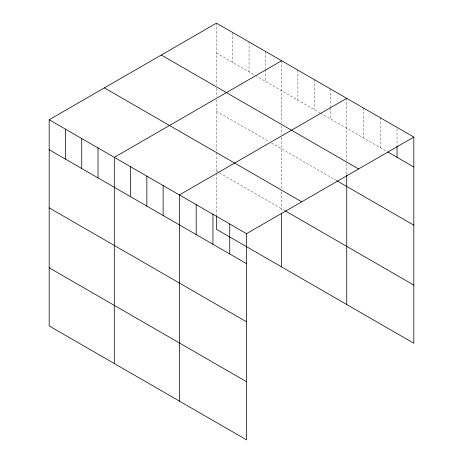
<?xml version="1.0" encoding="UTF-8"?>
<svg xmlns="http://www.w3.org/2000/svg" width="463" height="463" viewBox="0 0 463 463"><rect width="100%" height="100%" fill="white"/><g stroke="black" fill="none" stroke-linecap="round" stroke-linejoin="round"><path stroke-width="0.35" stroke-dasharray="2.31 1.74" d="M216.493 23.15L216.493 85.412M216.493 53.106L254.691 75.162M255.316 75.521L319.806 112.758M320.437 113.117L386.489 151.256M216.493 111.259L269.09 141.626M271.596 143.073L336.086 180.304M216.493 171.171L218.999 172.618M219.624 172.983L284.745 210.578M397.051 128.818L397.051 145.226M380.279 117.706L380.279 147.668M363.507 108.024L363.507 137.986M346.729 98.341L346.729 160.603M346.729 163.48L346.729 174.244M330.455 88.942L330.455 106.774M330.455 107.485L330.455 118.898M314.174 79.543L314.174 109.499M297.894 70.144L297.894 100.101M281.614 60.746L281.614 123.008M281.614 125.884L281.614 134.496M281.614 137.366L281.614 188.8M281.614 191.647L281.614 211.637M265.334 51.347L265.334 69.178M265.334 69.89L265.334 81.303M249.053 41.948L249.053 71.904M232.773 32.549L232.773 62.505M216.493 88.288L216.493 96.9M216.493 99.771L216.493 151.204M216.493 152.628L216.493 172.606M216.493 173.324L216.493 214.965"/><path stroke-width="0.69" d="M49.176 119.749L246.507 233.676L246.507 439.85L49.176 325.923L49.176 119.749L216.493 23.15L413.824 137.077L413.824 343.251L216.493 229.324L216.493 215.683M281.614 60.746L114.297 157.345L114.297 363.519M346.729 98.341L179.412 194.94L179.412 401.114M246.507 233.676L413.824 137.077M387.734 151.968L413.824 167.033M161.28 55.028L358.611 168.954M336.711 180.668L413.824 225.186M104.389 87.872L301.72 201.799M285.37 210.937L413.824 285.098M49.176 149.711L246.507 263.632M49.176 207.858L246.507 321.785M49.176 267.77L246.507 381.697M397.051 145.938L397.051 157.351M346.729 174.962L346.729 304.515M281.614 213.078L281.614 266.919M229.735 223.994L229.735 253.95M212.957 214.311L212.957 244.267M196.185 204.623L196.185 234.585M163.132 185.541L163.132 215.503M146.852 176.143L146.852 206.104M130.578 166.744L130.578 196.706M98.017 147.946L98.017 177.908M81.737 138.547L81.737 168.509M65.457 129.148L65.457 159.11"/></g></svg>
